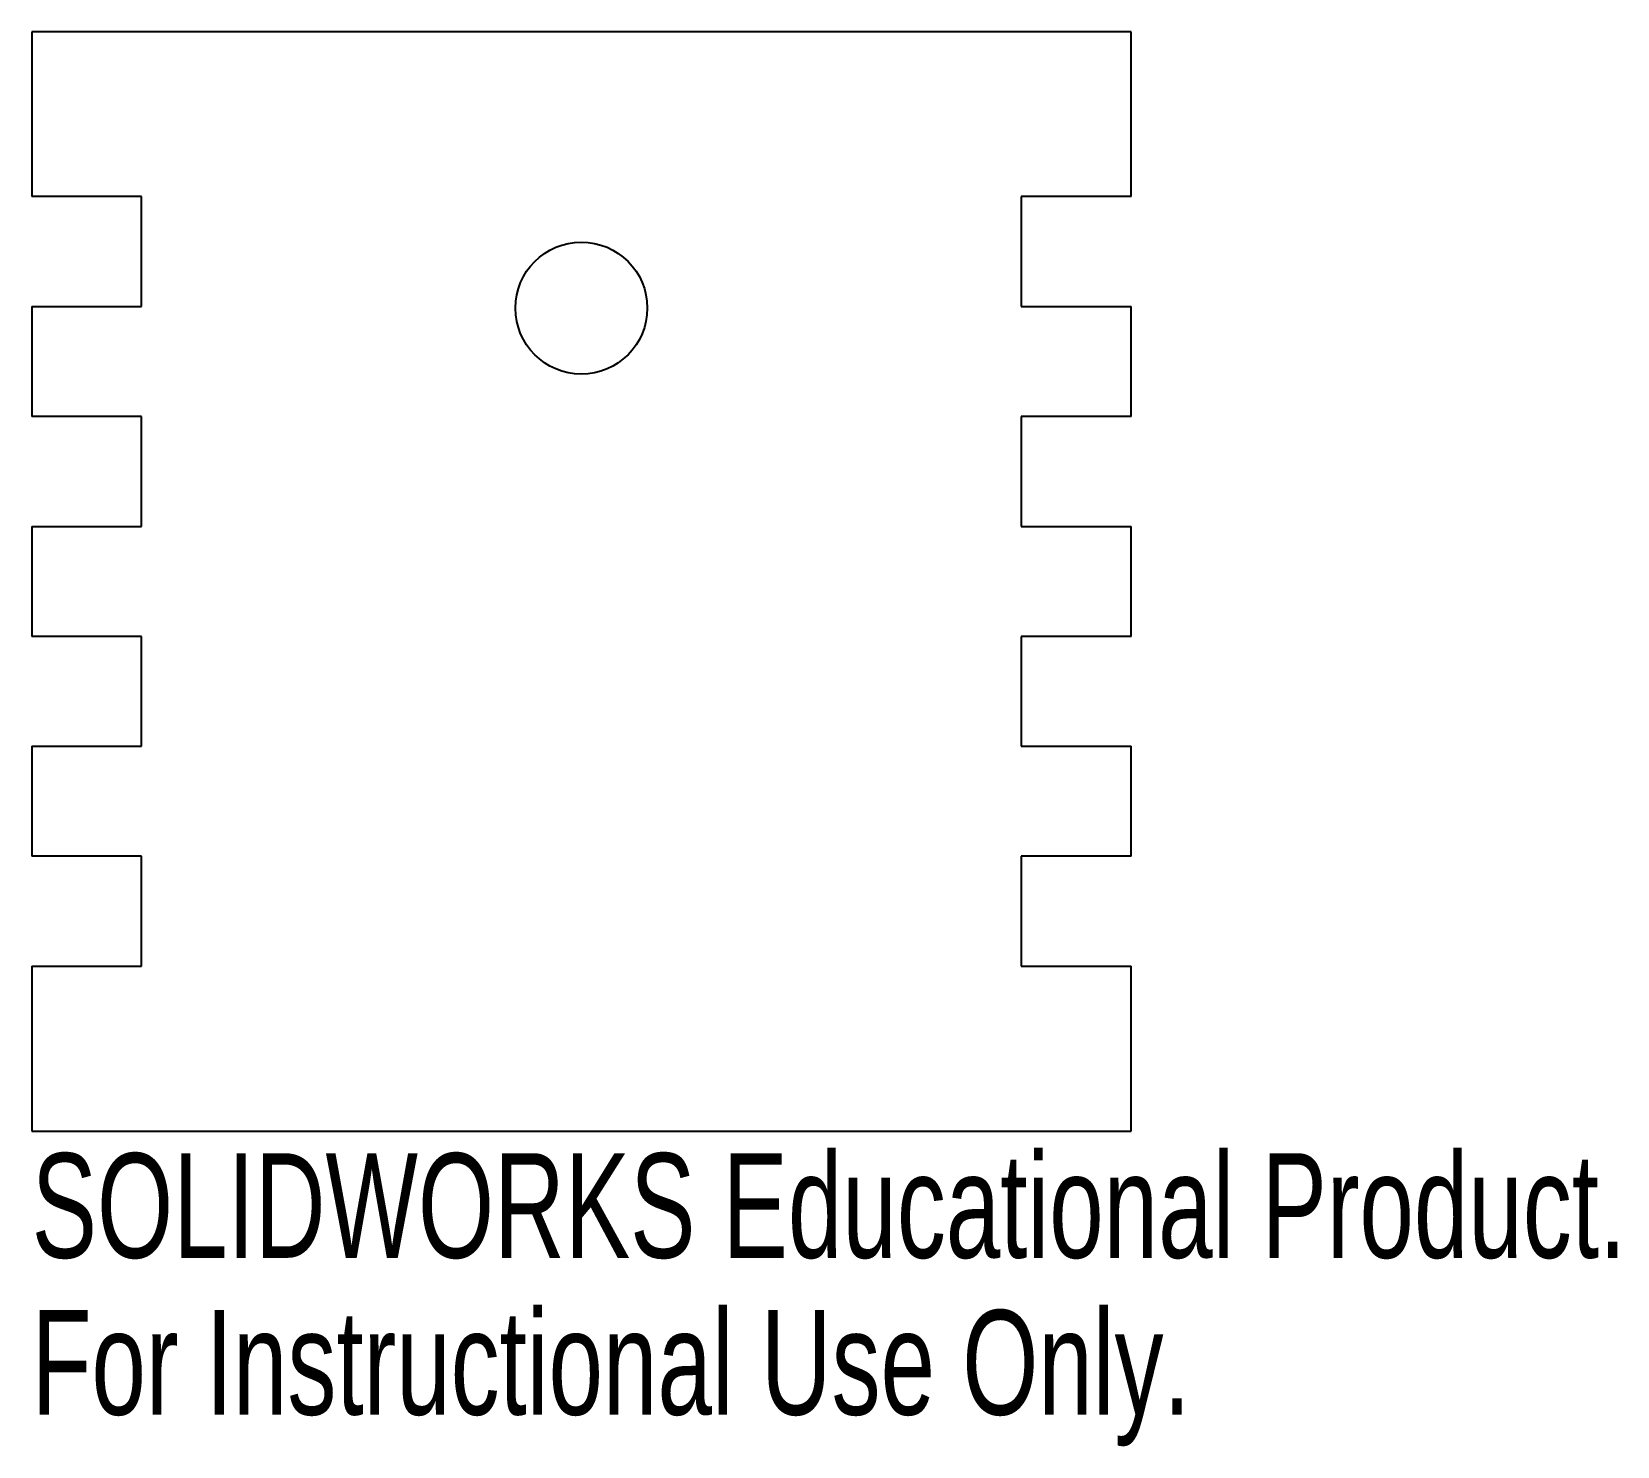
# Model space of a CAD drawing. Header units: inches. Extents: x -0.63 to 2.25, y -1.87 to 0.7.
import ezdxf

# ---------------------------------------------------------------- set-up
doc = ezdxf.new("R2010")
doc.units = ezdxf.units.IN
doc.header["$MEASUREMENT"] = 0
doc.styles.add('SLDTEXTSTYLE0', font='TXT', dxfattribs={"width": 0.7})

msp = doc.modelspace()

# ---------------------------------------------------------------- linework, layer by layer
at = {"color": 7, "linetype": 'Continuous', "lineweight": 25}
for p, q in [((1.3696, 0.7043), (-0.6304, 0.7043)), ((-0.6304, 0.7043), (-0.6304, 0.4043)), ((1.3696, 0.4043), (1.3696, 0.7043)), ((-0.4304, 0.4043), (-0.6304, 0.4043)), ((-0.4304, 0.2043), (-0.4304, 0.4043)), ((1.3696, 0.4043), (1.1696, 0.4043)), ((1.1696, 0.4043), (1.1696, 0.2043)), ((-0.6304, 0.2043), (-0.4304, 0.2043)), ((-0.6304, 0.2043), (-0.6304, 0.0043)), ((1.1696, 0.2043), (1.3696, 0.2043)), ((1.3696, 0.0043), (1.3696, 0.2043)), ((-0.4304, 0.0043), (-0.6304, 0.0043)), ((-0.4304, -0.1957), (-0.4304, 0.0043)), ((1.3696, 0.0043), (1.1696, 0.0043)), ((1.1696, 0.0043), (1.1696, -0.1957)), ((-0.6304, -0.1957), (-0.4304, -0.1957)), ((-0.6304, -0.1957), (-0.6304, -0.3957)), ((1.1696, -0.1957), (1.3696, -0.1957)), ((1.3696, -0.3957), (1.3696, -0.1957)), ((-0.4304, -0.3957), (-0.6304, -0.3957)), ((-0.4304, -0.5957), (-0.4304, -0.3957)), ((1.3696, -0.3957), (1.1696, -0.3957)), ((1.1696, -0.3957), (1.1696, -0.5957)), ((-0.6304, -0.5957), (-0.4304, -0.5957)), ((-0.6304, -0.5957), (-0.6304, -0.7957)), ((1.1696, -0.5957), (1.3696, -0.5957)), ((1.3696, -0.7957), (1.3696, -0.5957)), ((-0.4304, -0.7957), (-0.6304, -0.7957)), ((-0.4304, -0.9957), (-0.4304, -0.7957)), ((1.3696, -0.7957), (1.1696, -0.7957)), ((1.1696, -0.7957), (1.1696, -0.9957)), ((-0.6304, -0.9957), (-0.4304, -0.9957)), ((-0.6304, -0.9957), (-0.6304, -1.2957)), ((1.1696, -0.9957), (1.3696, -0.9957)), ((1.3696, -1.2957), (1.3696, -0.9957)), ((-0.6304, -1.2957), (1.3696, -1.2957))]:
    msp.add_line(p, q, dxfattribs=at)
msp.add_circle((0.3696, 0.2016), 0.12, dxfattribs=at)

# ---------------------------------------------------------------- texts
at = {"color": 7, "linetype": 'Continuous', "char_height": 0.1903, "attachment_point": 1, "style": 'SLDTEXTSTYLE0'}
for s, insert in [('SOLIDWORKS Educational Product.', (-0.6304, -1.3359)), ('For Instructional Use Only.', (-0.6304, -1.6213))]:
    msp.add_mtext(s, dxfattribs=dict(at, insert=insert))

doc.saveas('drawing.dxf')
